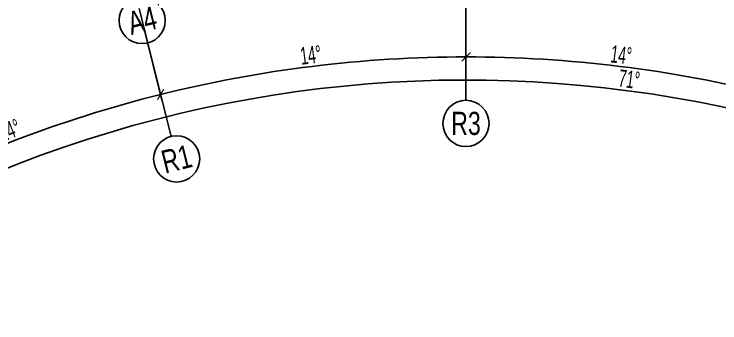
# Model space of a CAD drawing. Extents: x 138868 to 1251000, y -188972 to 132579.
# Drawn here: x 1131305 to 1168005, y 34710 to 50744 of the extents above; entities that cross this region are included whole.
import ezdxf
from ezdxf.enums import TextEntityAlignment as Align

# ---------------------------------------------------------------- set-up
doc = ezdxf.new("R2010")
doc.units = 0
doc.linetypes.add('CENTER2', pattern=[28.575000000000003, 19.05, -3.175, 3.175, -3.175])
doc.layers.get('0').update_dxf_attribs({"color": 8})
doc.layers.get('Defpoints').update_dxf_attribs({"color": 8})
for name, color, linetype in [('#幕墙线-平面', 8, 'Continuous'), ('#标注', 8, 'Continuous'), ('#轴线', 8, 'CENTER2')]:
    doc.layers.add(name, color=color, linetype=linetype)
doc.styles.add('JHZX', font='jrs.shx', dxfattribs={"width": 0.6, "bigfont": 'jhz.shx'})
doc.dimstyles.new('JZBZ-300', dxfattribs={"dimscale": 300, "dimtxt": 3, "dimasz": 1.5, "dimexe": 1, "dimexo": 1, "dimgap": 0.5, "dimtad": 1, "dimdec": 0, "dimdsep": 46, "dimtxsty": 'JHZX', "dimblk1": 'ARCHTICK', "dimblk2": 'ARCHTICK', "dimsah": 1, "dimcen": 0, "dimclrd": 1, "dimclre": 1, "dimclrt": 2, "dimadec": 1, "dimazin": 2, "dimtfac": 1, "dimtdec": 0, "dimtix": 1, "dimtmove": 0, "dimatfit": 3, "dimfxl": 1, "dimtolj": 1, "dimlwd": -1, "dimlwe": -1, "dimarcsym": 1})

# ---------------------------------------------------------------- blocks, each defined once
blk = doc.blocks.new('*U3166')
blk.add_line((-8.960830237663566e-17, -20), (0, 0))
blk.add_circle((0, -24), 4)
at = {"style": 'JHZX', "width": 0.75}
blk.add_attdef('AXES', text='', height=4, dxfattribs=at).set_placement((0, -24), align=Align.MIDDLE_CENTER)
blk = doc.blocks.new('_ARCHTICK')
at = {"color": 0, "linetype": 'ByBlock', "const_width": 0.15}
blk.add_lwpolyline([(-0.5, -0.5), (0.5, 0.5)], dxfattribs=at)
blk = doc.blocks.new('*D3326')
at = {"layer": '#标注', "ltscale": 300, "transparency": 16777216}
for p, q in [((1122365.48738005, 43882.58102705257), (1124689.37161584, 39511.99044240068)), ((1201922.278031021, 33408.73083333991), (1198546.386148311, 29788.53001069813))]:
    blk.add_line(p, q, dxfattribs=at)
blk.add_arc((1154801.984498556, -17121.59754685304), 64441.50561969095, 46.99999999366504, 117.9999999999995, dxfattribs=at)
at = {"layer": 'Defpoints', "color": 0, "ltscale": 300, "transparency": 16777216}
for p in [(1122224.645911214, 44147.46530491026), (1176136.209607146, 43685.95531912462), (1202126.877539064, 33628.13694380302), (1154801.984498556, -17121.59754685304)]:
    blk.add_point(p, dxfattribs=at)
at = {"layer": '#标注', "ltscale": 300, "transparency": 16777216, "xscale": 450, "yscale": 450, "zscale": 450}
for p, rotation in [((1124548.530147004, 39776.87472025838), 207.9999999999994), ((1198750.985656354, 30007.93612116121), 316.999999993665)]:
    blk.add_blockref('_ARCHTICK', p, dxfattribs=dict(at, rotation=rotation))
at = {"layer": '#标注', "ltscale": 300, "transparency": 16777216, "insert": (1163291.604566918, 47363.468975336), "char_height": 900, "attachment_point": 5, "rotation": 352.4999999968323, "style": 'JHZX'}
blk.add_mtext('\\A1;71°', dxfattribs=at)
blk = doc.blocks.new('*D3327')
at = {"layer": '#标注', "ltscale": 300, "transparency": 16777216}
for p, q in [((1189033.969959698, 42893.46156487253), (1187175.999948364, 39636.09338841646)), ((1201922.278031021, 33408.73083333985), (1199364.784180483, 30666.15445254999))]:
    blk.add_line(p, q, dxfattribs=at)
blk.add_arc((1154801.984498556, -17121.59754685313), 65641.50561969023, 46.99999999366492, 60.2999999171135, dxfattribs=at)
at = {"layer": 'Defpoints', "color": 0, "ltscale": 300, "transparency": 16777216}
for p in [(1189182.607560605, 43154.05101898906), (1195724.52841652, 34202.39936786634), (1202126.877539064, 33628.13694380305), (1154801.984498556, -17121.59754685313)]:
    blk.add_point(p, dxfattribs=at)
at = {"layer": '#标注', "ltscale": 300, "transparency": 16777216, "xscale": 450, "yscale": 450, "zscale": 450}
for p, rotation in [((1187324.637549271, 39896.68284253287), 150.2999999171135), ((1199569.383688526, 30885.56056301307), 316.9999999936649)]:
    blk.add_blockref('_ARCHTICK', p, dxfattribs=dict(at, rotation=rotation))
at = {"layer": '#标注', "ltscale": 300, "transparency": 16777216, "insert": (1194064.401901189, 36230.06265660108), "char_height": 900, "attachment_point": 5, "rotation": 323.6499999553893, "style": 'JHZX'}
blk.add_mtext('\\A1;13.3°', dxfattribs=at)
blk = doc.blocks.new('*D3328')
at = {"layer": '#标注', "ltscale": 300, "transparency": 16777216}
for p, q in [((1171516.732507908, 49917.59507790697), (1170609.525399409, 46278.98610437225)), ((1189033.969959698, 42893.46156487276), (1187175.999948365, 39636.0933884175))]:
    blk.add_line(p, q, dxfattribs=at)
blk.add_arc((1154801.984498556, -17121.59754685324), 65641.50561969148, 60.29999991711389, 75.99999999999915, dxfattribs=at)
at = {"layer": 'Defpoints', "color": 0, "ltscale": 300, "transparency": 16777216}
for p in [(1171589.309076588, 50208.68379578972), (1189182.607560605, 43154.05101898918), (1181988.318549973, 42625.45678107796), (1154801.984498556, -17121.59754685324)]:
    blk.add_point(p, dxfattribs=at)
at = {"layer": '#标注', "ltscale": 300, "transparency": 16777216, "xscale": 450, "yscale": 450, "zscale": 450}
for p, rotation in [((1170682.101968089, 46570.07482225494), 165.9999999999991), ((1187324.637549271, 39896.68284253398), 330.2999999171139)]:
    blk.add_blockref('_ARCHTICK', p, dxfattribs=dict(at, rotation=rotation))
at = {"layer": '#标注', "ltscale": 300, "transparency": 16777216, "insert": (1179455.612361006, 44361.21061919804), "char_height": 900, "attachment_point": 5, "rotation": 338.14999995855635, "style": 'JHZX'}
blk.add_mtext('\\A1;15.7°', dxfattribs=at)
blk = doc.blocks.new('*D3329')
at = {"layer": '#标注', "ltscale": 300, "transparency": 16777216}
for p, q in [((1154801.984498556, 51969.90807283809), (1154801.984498556, 48219.90807283818)), ((1171516.732507908, 49917.595077907), (1170609.525399409, 46278.9861043721))]:
    blk.add_line(p, q, dxfattribs=at)
blk.add_arc((1154801.984498556, -17121.59754685308), 65641.50561969128, 75.99999999999899, 89.9999999999996, dxfattribs=at)
at = {"layer": 'Defpoints', "color": 0, "ltscale": 300, "transparency": 16777216}
for p in [(1154801.984498556, 52269.90807283809), (1171589.309076588, 50208.68379578978), (1165447.587549481, 47650.91510860983), (1154801.984498556, -17121.59754685308)]:
    blk.add_point(p, dxfattribs=at)
at = {"layer": '#标注', "ltscale": 300, "transparency": 16777216, "xscale": 450, "yscale": 450, "zscale": 450}
for p, rotation in [((1154801.984498556, 48519.90807283815), 179.9999999999996), ((1170682.101968089, 46570.07482225489), 345.999999999999)]:
    blk.add_blockref('_ARCHTICK', p, dxfattribs=dict(at, rotation=rotation))
at = {"layer": '#标注', "ltscale": 300, "transparency": 16777216, "insert": (1162874.793294597, 48626.15393489838), "char_height": 900, "attachment_point": 5, "rotation": 352.99999999999926, "style": 'JHZX'}
blk.add_mtext('\\A1;14°', dxfattribs=at)
blk = doc.blocks.new('*D3330')
at = {"layer": '#标注', "ltscale": 300, "transparency": 16777216}
for p, q in [((1154801.984498556, 51969.90807283808), (1154801.984498556, 48219.90807283812)), ((1138087.236489204, 49917.59507790701), (1138994.443597703, 46278.98610437213))]:
    blk.add_line(p, q, dxfattribs=at)
blk.add_arc((1154801.984498556, -17121.59754685307), 65641.50561969119, 89.99999999999962, 104.0000000000007, dxfattribs=at)
at = {"layer": 'Defpoints', "color": 0, "ltscale": 300, "transparency": 16777216}
for p in [(1154801.984498556, 52269.90807283808), (1138014.659920524, 50208.68379578982), (1149461.478598135, 48302.29913278167), (1154801.984498556, -17121.59754685307)]:
    blk.add_point(p, dxfattribs=at)
at = {"layer": '#标注', "ltscale": 300, "transparency": 16777216, "xscale": 450, "yscale": 450, "zscale": 450}
for p, rotation in [((1154801.984498556, 48519.90807283812), 359.9999999999997), ((1138921.867029023, 46570.07482225494), 194.0000000000007)]:
    blk.add_blockref('_ARCHTICK', p, dxfattribs=dict(at, rotation=rotation))
at = {"layer": '#标注', "ltscale": 300, "transparency": 16777216, "insert": (1146729.175702515, 48626.15393489839), "char_height": 900, "attachment_point": 5, "rotation": 7.000000000000134, "style": 'JHZX'}
blk.add_mtext('\\A1;14°', dxfattribs=at)
blk = doc.blocks.new('*D3331')
at = {"layer": '#标注', "ltscale": 300, "transparency": 16777216}
for p, q in [((1138087.236489204, 49917.59507790714), (1138994.443597703, 46278.98610437184)), ((1122365.48738005, 43882.5810270526), (1124126.005740497, 40571.52755383134))]:
    blk.add_line(p, q, dxfattribs=at)
blk.add_arc((1154801.984498556, -17121.59754685313), 65641.50561969091, 104.0000000000006, 117.9999999999994, dxfattribs=at)
at = {"layer": 'Defpoints', "color": 0, "ltscale": 300, "transparency": 16777216}
for p in [(1138014.659920525, 50208.6837957899), (1133792.641344971, 45066.94448682741), (1122224.645911214, 44147.46530491026), (1154801.984498556, -17121.59754685313)]:
    blk.add_point(p, dxfattribs=at)
at = {"layer": '#标注', "ltscale": 300, "transparency": 16777216, "xscale": 450, "yscale": 450, "zscale": 450}
for p, rotation in [((1138921.867029023, 46570.07482225465), 14.00000000000055), ((1123985.164271661, 40836.41183168901), 207.9999999999994)]:
    blk.add_blockref('_ARCHTICK', p, dxfattribs=dict(at, rotation=rotation))
at = {"layer": '#标注', "ltscale": 300, "transparency": 16777216, "insert": (1131063.151954834, 44720.1755213947), "char_height": 900, "attachment_point": 5, "rotation": 21.00000000000008, "style": 'JHZX'}
blk.add_mtext('\\A1;14°', dxfattribs=at)
blk = doc.blocks.new('*D3332')
at = {"layer": '#标注', "ltscale": 300, "transparency": 16777216}
for p, q in [((1092690.896684503, 99692.36909648817), (1091493.744198465, 101943.8854600345)), ((1245030.367629024, 79636.49725693115), (1246769.463448746, 81501.44919732248))]:
    blk.add_line(p, q, dxfattribs=at)
blk.add_arc((1154801.984498556, -17121.5975468531), 134550.0001244251, 46.99999999366515, 117.9999999999996, dxfattribs=at)
at = {"layer": 'Defpoints', "color": 0, "ltscale": 300, "transparency": 16777216}
for p in [(1199346.567425528, 109840.9271025287), (1092831.738153339, 99427.48481863044), (1244825.768120981, 79417.09114646801), (1154801.984498556, -17121.5975468531)]:
    blk.add_point(p, dxfattribs=at)
at = {"layer": '#标注', "ltscale": 300, "transparency": 16777216, "xscale": 450, "yscale": 450, "zscale": 450}
for p, rotation in [((1091634.585667301, 101679.0011821769), 207.9999999999995), ((1246564.863940703, 81282.0430868594), 316.9999999936651)]:
    blk.add_blockref('_ARCHTICK', p, dxfattribs=dict(at, rotation=rotation))
at = {"layer": '#标注', "ltscale": 300, "transparency": 16777216, "insert": (1172442.599400745, 116872.1755902027), "char_height": 900, "attachment_point": 5, "rotation": 352.4999999968323, "style": 'JHZX'}
blk.add_mtext('\\A1;71°', dxfattribs=at)
blk = doc.blocks.new('*D3333')
at = {"layer": '#标注', "ltscale": 300, "transparency": 16777216}
for p, q in [((1220351.166559073, 97798.35182484554), (1221020.035764139, 98971.00437009789)), ((1245030.367629024, 79636.49725693115), (1245951.065416574, 80623.82475547038))]:
    blk.add_line(p, q, dxfattribs=at)
blk.add_arc((1154801.984498556, -17121.59754685324), 133350.0001244259, 46.99999999366505, 60.29999991711377, dxfattribs=at)
at = {"layer": 'Defpoints', "color": 0, "ltscale": 300, "transparency": 16777216}
for p in [(1220202.528958166, 97537.76237072912), (1237935.684510997, 87142.54036943009), (1244825.768120981, 79417.09114646795), (1154801.984498556, -17121.59754685324)]:
    blk.add_point(p, dxfattribs=at)
at = {"layer": '#标注', "ltscale": 300, "transparency": 16777216, "xscale": 450, "yscale": 450, "zscale": 450}
for p, rotation in [((1220871.398163232, 98710.41491598135), 150.2999999171138), ((1245746.465908531, 80404.41864500719), 316.9999999936651)]:
    blk.add_blockref('_ARCHTICK', p, dxfattribs=dict(at, rotation=rotation))
at = {"layer": '#标注', "ltscale": 300, "transparency": 16777216, "insert": (1234196.327467788, 90763.25235255412), "char_height": 900, "attachment_point": 5, "rotation": 323.6499999553894, "style": 'JHZX'}
blk.add_mtext('\\A1;13.3°', dxfattribs=at)
blk = doc.blocks.new('*D3334')
at = {"layer": '#标注', "ltscale": 300, "transparency": 16777216}
for p, q in [((1186808.251316014, 111248.5271582598), (1187134.845875555, 112558.426390663)), ((1220351.166559073, 97798.35182484554), (1221020.035764139, 98971.00437009777))]:
    blk.add_line(p, q, dxfattribs=at)
blk.add_arc((1154801.984498556, -17121.59754685301), 133350.0001244257, 60.29999991711373, 75.99999999999893, dxfattribs=at)
at = {"layer": 'Defpoints', "color": 0, "ltscale": 300, "transparency": 16777216}
for p in [(1186735.674747334, 110957.438440377), (1210030.724529948, 104253.8893017245), (1220202.528958166, 97537.76237072906), (1154801.984498556, -17121.59754685301)]:
    blk.add_point(p, dxfattribs=at)
at = {"layer": '#标注', "ltscale": 300, "transparency": 16777216, "xscale": 450, "yscale": 450, "zscale": 450}
for p, rotation in [((1187062.269306875, 112267.3376727802), 165.9999999999989), ((1220871.398163232, 98710.4149159813), 330.2999999171137)]:
    blk.add_blockref('_ARCHTICK', p, dxfattribs=dict(at, rotation=rotation))
at = {"layer": '#标注', "ltscale": 300, "transparency": 16777216, "insert": (1204655.22114149, 107205.6212330958), "char_height": 900, "attachment_point": 5, "rotation": 338.14999995855635, "style": 'JHZX'}
blk.add_mtext('\\A1;15.7°', dxfattribs=at)
blk = doc.blocks.new('*D3335')
at = {"layer": '#标注', "ltscale": 300, "transparency": 16777216}
for p, q in [((1154801.984498556, 115178.402575583), (1154801.984498556, 116528.4025775727)), ((1186808.251316014, 111248.5271582599), (1187134.845875555, 112558.4263906632))]:
    blk.add_line(p, q, dxfattribs=at)
blk.add_arc((1154801.984498556, -17121.59754685308), 133350.0001244258, 75.99999999999905, 89.99999999999966, dxfattribs=at)
at = {"layer": 'Defpoints', "color": 0, "ltscale": 300, "transparency": 16777216}
for p in [(1154801.984498556, 114878.402575583), (1176428.410564864, 114463.0528831377), (1186735.674747334, 110957.4384403771), (1154801.984498556, -17121.59754685308)]:
    blk.add_point(p, dxfattribs=at)
at = {"layer": '#标注', "ltscale": 300, "transparency": 16777216, "xscale": 450, "yscale": 450, "zscale": 450}
for p, rotation in [((1154801.984498556, 116228.4025775728), 179.9999999999996), ((1187062.269306875, 112267.3376727804), 345.999999999999)]:
    blk.add_blockref('_ARCHTICK', p, dxfattribs=dict(at, rotation=rotation))
at = {"layer": '#标注', "ltscale": 300, "transparency": 16777216, "insert": (1171126.383062841, 115829.9595890002), "char_height": 900, "attachment_point": 5, "rotation": 352.9999999999993, "style": 'JHZX'}
blk.add_mtext('\\A1;14°', dxfattribs=at)
blk = doc.blocks.new('*D3336')
at = {"layer": '#标注', "ltscale": 300, "transparency": 16777216}
for p, q in [((1154801.984498557, 115178.4025755829), (1154801.984498557, 116528.4025775726)), ((1122795.717681098, 111248.5271582601), (1122469.123121557, 112558.4263906632))]:
    blk.add_line(p, q, dxfattribs=at)
blk.add_arc((1154801.984498556, -17121.59754685318), 133350.0001244258, 89.99999999999955, 104.0000000000007, dxfattribs=at)
at = {"layer": 'Defpoints', "color": 0, "ltscale": 300, "transparency": 16777216}
for p in [(1143952.805221474, 115786.332397895), (1154801.984498557, 114878.402575583), (1122868.294249778, 110957.4384403772), (1154801.984498556, -17121.59754685318)]:
    blk.add_point(p, dxfattribs=at)
at = {"layer": '#标注', "ltscale": 300, "transparency": 16777216, "xscale": 450, "yscale": 450, "zscale": 450}
for p, rotation in [((1154801.984498557, 116228.4025775726), 359.9999999999996), ((1122541.699690237, 112267.3376727804), 194.0000000000007)]:
    blk.add_blockref('_ARCHTICK', p, dxfattribs=dict(at, rotation=rotation))
at = {"layer": '#标注', "ltscale": 300, "transparency": 16777216, "insert": (1138477.585934272, 115829.9595890002), "char_height": 900, "attachment_point": 5, "rotation": 7.000000000000215, "style": 'JHZX'}
blk.add_mtext('\\A1;14°', dxfattribs=at)
blk = doc.blocks.new('*D3337')
at = {"layer": '#标注', "ltscale": 300, "transparency": 16777216}
for p, q in [((1122795.717681098, 111248.5271582601), (1122469.123121558, 112558.4263906627)), ((1092690.896684503, 99692.36909648817), (1092057.110073809, 100884.348348604))]:
    blk.add_line(p, q, dxfattribs=at)
blk.add_arc((1154801.984498556, -17121.59754685313), 133350.0001244252, 104.0000000000007, 117.9999999999994, dxfattribs=at)
at = {"layer": 'Defpoints', "color": 0, "ltscale": 300, "transparency": 16777216}
for p in [(1122868.294249778, 110957.4384403772), (1112121.733859939, 109213.7448503125), (1092831.738153339, 99427.48481863044), (1154801.984498556, -17121.59754685313)]:
    blk.add_point(p, dxfattribs=at)
at = {"layer": '#标注', "ltscale": 300, "transparency": 16777216, "xscale": 450, "yscale": 450, "zscale": 450}
for p, rotation in [((1122541.699690238, 112267.3376727799), 14.00000000000064), ((1092197.951542644, 100619.4640707463), 207.9999999999994)]:
    blk.add_blockref('_ARCHTICK', p, dxfattribs=dict(at, rotation=rotation))
at = {"layer": '#标注', "ltscale": 300, "transparency": 16777216, "insert": (1106798.597612373, 107931.5006986079), "char_height": 900, "attachment_point": 5, "rotation": 21.00000000000008, "style": 'JHZX'}
blk.add_mtext('\\A1;14°', dxfattribs=at)

msp = doc.modelspace()

# ---------------------------------------------------------------- linework, layer by layer
at = {"layer": '#幕墙线-平面', "ltscale": 500}
msp.add_lwpolyline([(1234785.702136808, 80237.03399766423, 0.2860734634963688), (1102644.3737757, 97576.69969902467, 0.4324632496480859), (1098892.387362153, 86538.52766009257), (1113625.27313878, 58829.99946906487, 0.3897332674103929), (1123836.547583635, 55231.04394336417, -0.2739152575343032), (1203366.756405351, 44807.51845885115, 0.3893999561442285), (1214154.284565133, 45646.6890394357), (1235558.200471956, 68599.57872991194, 0.4327152502695922)], format="xyb", close=True, dxfattribs=at)
at = {"layer": '#幕墙线-平面'}
msp.add_lwpolyline([(1234595.264713613, 80005.22893333831, 0.2860734634963688), (1102768.55856289, 97303.60971636232, 0.432463249648085), (1099157.271639953, 86679.36912903795), (1113890.157416638, 58970.84093790059, 0.3897332674103919), (1123718.509069782, 55506.8462443829, -0.2739152575343032), (1203551.882601063, 45043.58686347376, 0.3893999561442295), (1213934.878454557, 45851.28854735848), (1235338.79436147, 68804.17823793064, 0.4327152502695888), (1234595.264720542, 80005.2289276463)], format="xyb", dxfattribs=at)
at = {"layer": '#轴线', "ltscale": 150}
msp.add_line((1138501.016343951, 48258.01495860034), (1124319.825731057, 105135.6638836286), dxfattribs=at)
msp.add_arc((1154801.984570566, -17121.59760285966), 79799.99999986478, 44.8455156965567, 120.0000000000624, dxfattribs=at)

# ---------------------------------------------------------------- block references
at = {"layer": '#标注', "xscale": 300, "yscale": 300, "zscale": 300, "rotation": 13.99999999999981}
for p, values in [((1136222.382998383, 57397.11413552269), {'AXES': 'A4'}), ((1138014.659920524, 50208.68379578978), {'AXES': 'R1'})]:
    msp.add_blockref('*U3166', p, dxfattribs=at).add_auto_attribs(values)
at = {"layer": '#标注', "xscale": 300, "yscale": 300, "zscale": 300}
msp.add_blockref('*U3166', (1154801.984498556, 52269.90807283804), dxfattribs=at).add_auto_attribs({'AXES': 'R3'})

# ---------------------------------------------------------------- dimensions: what is measured, and where the dimension line sits
at = {"layer": '#标注', "ltscale": 300}
for base, center, p1, p2, picture, middle in [((1199346.567425528, 109840.9271025287), (1154801.984498556, -17121.59754685307), (1244825.768120981, 79417.09114646801), (1092831.738153339, 99427.48481863044), '*D3332', (1172442.599400745, 116872.1755902026)), ((1143952.805221474, 115786.332397895), (1154801.984498556, -17121.59754685318), (1154801.984498557, 114878.402575583), (1122868.294249778, 110957.4384403772), '*D3336', (1138477.585934272, 115829.9595890002)), ((1176428.410564864, 114463.0528831377), (1154801.984498556, -17121.59754685307), (1186735.674747334, 110957.4384403771), (1154801.984498557, 114878.402575583), '*D3335', (1171126.383062841, 115829.9595890002)), ((1112121.733859939, 109213.7448503125), (1154801.984498556, -17121.59754685307), (1122868.294249778, 110957.4384403772), (1092831.738153339, 99427.48481863039), '*D3337', (1106798.597612373, 107931.5006986078)), ((1210030.724529948, 104253.8893017245), (1154801.984498556, -17121.59754685307), (1220202.528958166, 97537.76237072906), (1186735.674747334, 110957.4384403771), '*D3334', (1204655.22114149, 107205.6212330957)), ((1237935.684510997, 87142.54036943009), (1154801.984498556, -17121.59754685318), (1244825.768120981, 79417.09114646801), (1220202.528958166, 97537.76237072906), '*D3333', (1234196.327467788, 90763.25235255412)), ((1176136.209607146, 43685.95531912462), (1154801.984498556, -17121.59754685307), (1202126.877539064, 33628.13694380299), (1122224.645911214, 44147.46530491026), '*D3326', (1163291.604566918, 47363.468975336)), ((1149461.478598135, 48302.29913278167), (1154801.984498556, -17121.59754685307), (1154801.984498556, 52269.90807283809), (1138014.659920524, 50208.68379578984), '*D3330', (1146729.175702515, 48626.15393489839)), ((1165447.587549481, 47650.91510860983), (1154801.984498556, -17121.59754685307), (1171589.309076588, 50208.68379578978), (1154801.984498556, 52269.90807283809), '*D3329', (1162874.793294597, 48626.15393489841)), ((1133792.641344971, 45066.94448682741), (1154801.984498556, -17121.59754685307), (1138014.659920524, 50208.6837957899), (1122224.645911214, 44147.46530491026), '*D3331', (1131063.151954834, 44720.17552139476)), ((1181988.318549973, 42625.45678107796), (1154801.984498556, -17121.59754685318), (1189182.607560605, 43154.05101898912), (1171589.309076588, 50208.68379578978), '*D3328', (1179455.612361006, 44361.21061919804)), ((1195724.52841652, 34202.39936786634), (1154801.984498556, -17121.59754685307), (1202126.877539064, 33628.13694380299), (1189182.607560605, 43154.05101898912), '*D3327', (1194064.401901189, 36230.06265660096))]:
    dim = msp.add_angular_dim_3p(base=base, center=center, p1=p1, p2=p2, dimstyle='JZBZ-300', override={"dimclrd": 256, "dimclre": 256, "dimclrt": 256}, dxfattribs=at)
    dim.commit()
    dim.dimension.update_dxf_attribs({"geometry": picture, "text_midpoint": middle})

doc.saveas('drawing.dxf')
